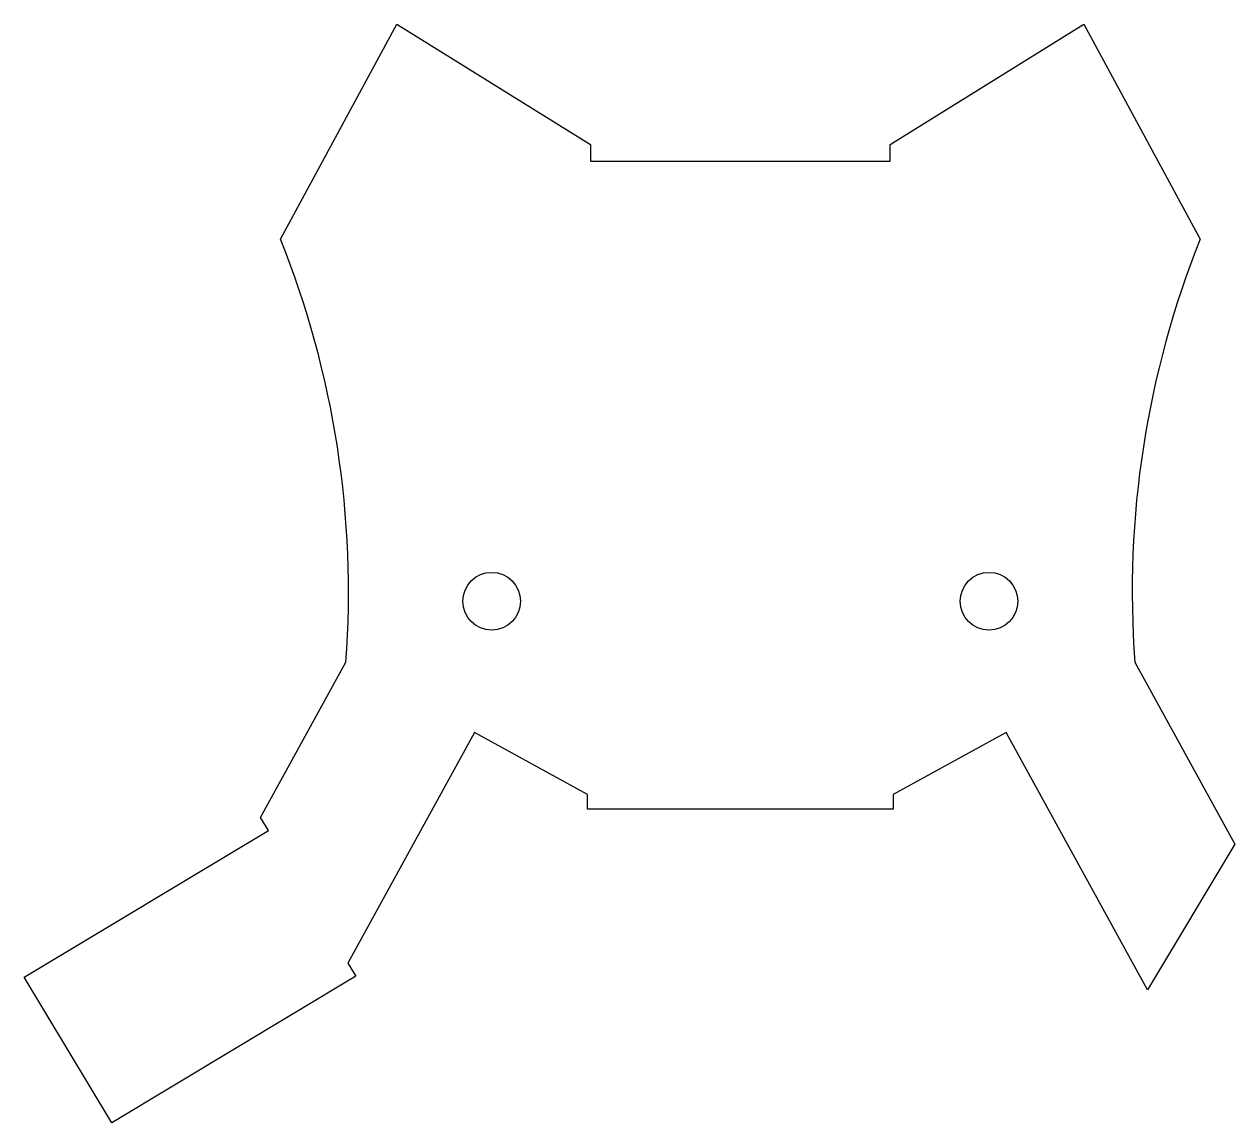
# Model space of a CAD drawing. Header units: inches. Extents: x 0 to 12.4, y 0 to 11.2.
import ezdxf

# ---------------------------------------------------------------- set-up
doc = ezdxf.new("R2010")
doc.units = ezdxf.units.IN
doc.header["$MEASUREMENT"] = 0
doc.layers.add('CUT', color=7, linetype='Continuous')

msp = doc.modelspace()

# ---------------------------------------------------------------- linework, layer by layer
at = {"layer": 'CUT'}
msp.add_lwpolyline([(11.48, 1.36), (10.037, 3.991), (8.881, 3.357), (8.881, 3.209), (5.758, 3.209), (5.758, 3.357), (4.603, 3.991), (3.309, 1.633), (3.39, 1.499), (0.894, 0), (0, 1.489), (2.496, 2.988), (2.415, 3.122), (3.288, 4.712, 0.114204), (2.62, 9.036), (3.808, 11.235), (5.788, 10.004), (5.788, 9.834), (8.851, 9.834), (8.851, 10.004), (10.832, 11.235), (12.02, 9.036, 0.114204), (11.352, 4.712), (12.374, 2.849)], format="xyb", close=True, dxfattribs=at)
for centre in [(4.778, 5.334), (9.862, 5.334)]:
    msp.add_circle(centre, 0.295, dxfattribs=at)

doc.saveas('drawing.dxf')
